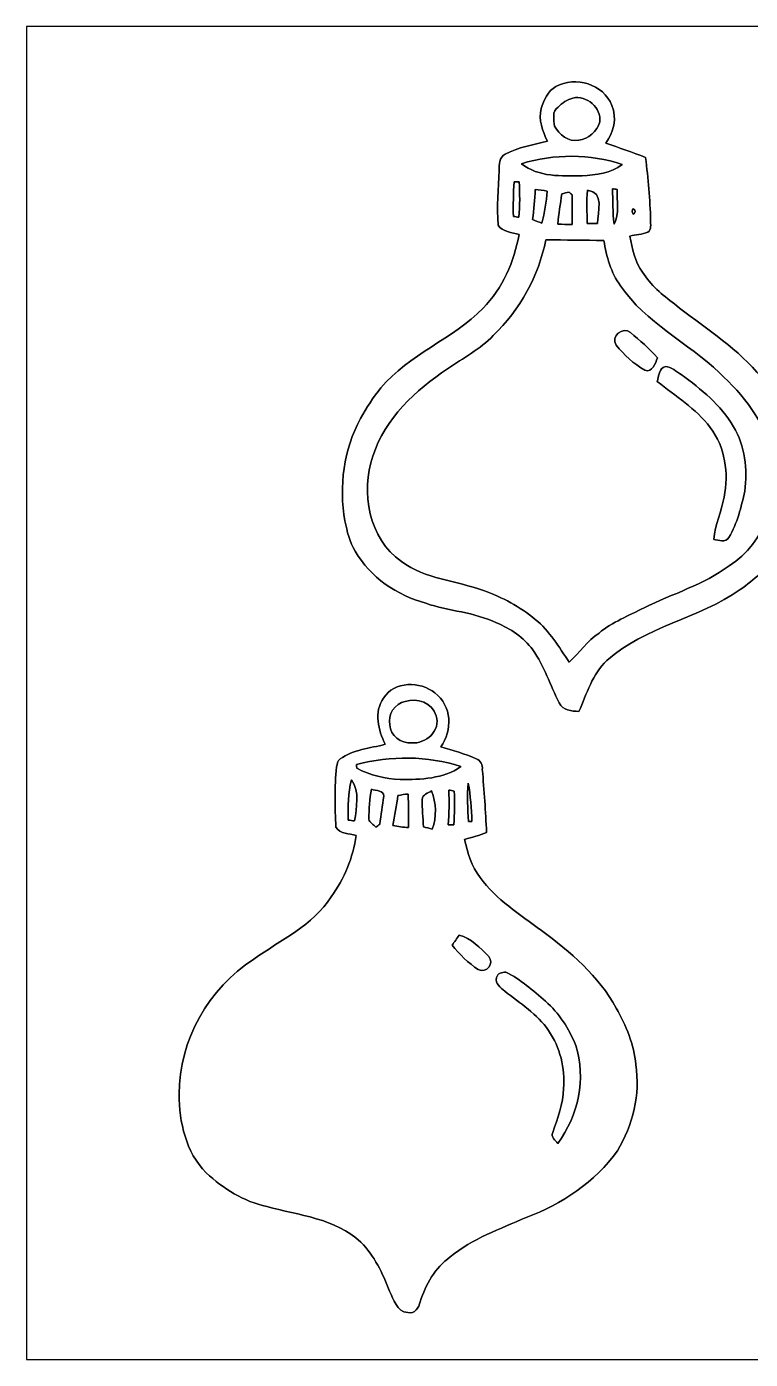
# Model space of a CAD drawing. Header units: centimetres. Extents: x -16.8 to 16.8, y -16.7 to 16.7.
# Drawn here: x -16.77 to 1.33, y -16.67 to 16.67 of the extents above; entities that cross this region are included whole.
import ezdxf

# ---------------------------------------------------------------- set-up
doc = ezdxf.new("R2010")
doc.units = ezdxf.units.CM
doc.header["$MEASUREMENT"] = 0
doc.layers.add('Layer 1', color=7, linetype='Continuous')

msp = doc.modelspace()

# ---------------------------------------------------------------- linework, layer by layer
at = {"layer": 'Layer 1', "color": 7}
for points, knots in [([(-16.77458, 16.66875), (-16.77458, 16.66875), (16.77458, 16.66875), (16.77458, 16.66875), (16.77458, 16.66875), (16.77458, 16.66875), (16.77458, -16.66875), (16.77458, -16.66875), (16.77458, -16.66875), (16.77458, -16.66875), (-16.77458, -16.66875), (-16.77458, -16.66875), (-16.77458, -16.66875), (-16.77458, -16.66875), (-16.77458, 16.66875), (-16.77458, 16.66875), (-16.77458, 16.66875), (-16.77458, 16.66875), (-16.77458, 16.66875), (-16.77458, 16.66875)], [0, 0, 0, 0, 0.16666667, 0.16666667, 0.16666667, 0.16666667, 0.33333333, 0.33333333, 0.33333333, 0.33333333, 0.5, 0.5, 0.5, 0.5, 0.66666667, 0.66666667, 0.66666667, 0.66666667, 1, 1, 1, 1]), ([(-3.53131, 15.17121), (-3.73698, 15.06079), (-3.83328, 14.83113), (-3.89819, 14.61911), (-3.89819, 14.61911), (-3.97439, 14.34006), (-3.85974, 14.05608), (-3.74579, 13.80384), (-3.74579, 13.80384), (-4.09928, 13.7033), (-4.4764, 13.65814), (-4.80236, 13.47787), (-4.80236, 13.47787), (-4.94594, 13.40097), (-4.95759, 13.214), (-4.95476, 13.07183), (-4.95476, 13.07183), (-4.96711, 12.61674), (-5.01191, 12.16166), (-4.97875, 11.70658), (-4.97875, 11.70658), (-4.86974, 11.53266), (-4.62915, 11.52243), (-4.45241, 11.47269), (-4.45241, 11.47269), (-4.57271, 10.789), (-4.87045, 10.12684), (-5.35411, 9.62272), (-5.35411, 9.62272), (-6.11646, 8.84696), (-7.21113, 8.47866), (-7.91104, 7.63094), (-7.91104, 7.63094), (-8.10578, 7.39387), (-8.27017, 7.13352), (-8.42116, 6.86717), (-8.42116, 6.86717), (-8.84061, 6.09036), (-8.96655, 5.16961), (-8.81063, 4.30318), (-8.81063, 4.30318), (-8.75524, 4.04248), (-8.69491, 3.77684), (-8.55063, 3.54824), (-8.55063, 3.54824), (-8.18339, 2.88749), (-7.50394, 2.44792), (-6.78921, 2.24402), (-6.78921, 2.24402), (-6.20889, 2.04682), (-5.57706, 2.02424), (-5.01968, 1.75577), (-5.01968, 1.75577), (-4.66584, 1.61184), (-4.33634, 1.38924), (-4.10774, 1.07915), (-4.10774, 1.07915), (-3.82129, 0.67416), (-3.67841, 0.1905), (-3.44876, -0.24483), (-3.44876, -0.24483), (-3.36409, -0.4385), (-3.13655, -0.45261), (-2.95663, -0.46143), (-2.95663, -0.46143), (-2.75766, -0.02293), (-2.62326, 0.47378), (-2.25531, 0.80927), (-2.25531, 0.80927), (-1.30351, 1.67958), (0.04551, 1.84714), (1.07809, 2.58939), (1.07809, 2.58939), (1.43722, 2.82081), (1.73708, 3.13231), (2.00166, 3.46534), (2.00166, 3.46534), (2.45674, 4.08728), (2.68923, 4.87645), (2.60879, 5.64621), (2.60879, 5.64621), (2.53647, 6.5405), (2.09621, 7.36953), (1.50001, 8.02605), (1.50001, 8.02605), (0.90876, 8.70585), (0.12841, 9.17222), (-0.56656, 9.73208), (-0.56656, 9.73208), (-0.86748, 9.95786), (-1.16346, 10.20374), (-1.36384, 10.52654), (-1.36384, 10.52654), (-1.55787, 10.7883), (-1.62172, 11.11638), (-1.68346, 11.42894), (-1.68346, 11.42894), (-1.53423, 11.46598), (-1.37019, 11.46563), (-1.22873, 11.5316), (-1.22873, 11.5316), (-1.13136, 11.58769), (-1.16769, 11.73551), (-1.16029, 11.81982), (-1.16029, 11.81982), (-1.17757, 12.34581), (-1.22555, 12.87039), (-1.28623, 13.39321), (-1.28623, 13.39321), (-1.61078, 13.53079), (-1.94663, 13.63768), (-2.2793, 13.75269), (-2.2793, 13.75269), (-2.09444, 14.0268), (-1.99355, 14.37711), (-2.12937, 14.69743), (-2.12937, 14.69743), (-2.34033, 15.23083), (-3.042, 15.44038), (-3.53131, 15.17121), (-3.53131, 15.17121), (-3.53131, 15.17121), (-3.53131, 15.17121), (-3.53131, 15.17121)], [0, 0, 0, 0, 0.03125, 0.03125, 0.03125, 0.03125, 0.0625, 0.0625, 0.0625, 0.0625, 0.09375, 0.09375, 0.09375, 0.09375, 0.125, 0.125, 0.125, 0.125, 0.15625, 0.15625, 0.15625, 0.15625, 0.1875, 0.1875, 0.1875, 0.1875, 0.21875, 0.21875, 0.21875, 0.21875, 0.25, 0.25, 0.25, 0.25, 0.28125, 0.28125, 0.28125, 0.28125, 0.3125, 0.3125, 0.3125, 0.3125, 0.34375, 0.34375, 0.34375, 0.34375, 0.375, 0.375, 0.375, 0.375, 0.40625, 0.40625, 0.40625, 0.40625, 0.4375, 0.4375, 0.4375, 0.4375, 0.46875, 0.46875, 0.46875, 0.46875, 0.5, 0.5, 0.5, 0.5, 0.53125, 0.53125, 0.53125, 0.53125, 0.5625, 0.5625, 0.5625, 0.5625, 0.59375, 0.59375, 0.59375, 0.59375, 0.625, 0.625, 0.625, 0.625, 0.65625, 0.65625, 0.65625, 0.65625, 0.6875, 0.6875, 0.6875, 0.6875, 0.71875, 0.71875, 0.71875, 0.71875, 0.75, 0.75, 0.75, 0.75, 0.78125, 0.78125, 0.78125, 0.78125, 0.8125, 0.8125, 0.8125, 0.8125, 0.84375, 0.84375, 0.84375, 0.84375, 0.875, 0.875, 0.875, 0.875, 0.90625, 0.90625, 0.90625, 0.90625, 0.9375, 0.9375, 0.9375, 0.9375, 1, 1, 1, 1]), ([(-3.10938, 14.88369), (-2.76366, 14.95954), (-2.38901, 14.63816), (-2.4317, 14.28397), (-2.4317, 14.28397), (-2.50331, 14.04655), (-2.71321, 13.85852), (-2.96157, 13.83277), (-2.96157, 13.83277), (-3.22016, 13.77139), (-3.44276, 13.97988), (-3.57046, 14.17708), (-3.57046, 14.17708), (-3.57223, 14.33759), (-3.64455, 14.55138), (-3.47451, 14.65756), (-3.47451, 14.65756), (-3.37926, 14.76798), (-3.24767, 14.84171), (-3.10938, 14.88369)], [0, 0, 0, 0, 0.16666667, 0.16666667, 0.16666667, 0.16666667, 0.33333333, 0.33333333, 0.33333333, 0.33333333, 0.5, 0.5, 0.5, 0.5, 0.66666667, 0.66666667, 0.66666667, 0.66666667, 1, 1, 1, 1]), ([(-4.39103, 13.23869), (-3.58034, 13.49269), (-2.67723, 13.49057), (-1.86972, 13.22282), (-1.86972, 13.22282), (-2.14948, 12.99704), (-2.53153, 12.96529), (-2.87584, 12.93389), (-2.87584, 12.93389), (-3.38596, 12.93495), (-3.96593, 12.89897), (-4.39103, 13.23869)], [0, 0, 0, 0, 0.25, 0.25, 0.25, 0.25, 0.5, 0.5, 0.5, 0.5, 1, 1, 1, 1]), ([(-4.57729, 12.78643), (-4.54554, 12.78678), (-4.48239, 12.78819), (-4.45064, 12.7889), (-4.45064, 12.7889), (-4.4383, 12.49362), (-4.4263, 12.19694), (-4.45946, 11.90237), (-4.45946, 11.90237), (-4.50533, 11.90872), (-4.55083, 11.91507), (-4.59634, 11.92142), (-4.59634, 11.92142), (-4.59916, 12.20999), (-4.5974, 12.49856), (-4.57729, 12.78643)], [0, 0, 0, 0, 0.2, 0.2, 0.2, 0.2, 0.4, 0.4, 0.4, 0.4, 0.6, 0.6, 0.6, 0.6, 1, 1, 1, 1]), ([(-4.05377, 12.59452), (-3.95146, 12.58535), (-3.84986, 12.57124), (-3.74791, 12.55607), (-3.74791, 12.55607), (-3.77754, 12.28654), (-3.80577, 12.01491), (-3.88091, 11.7535), (-3.88091, 11.7535), (-3.95887, 11.78278), (-4.03613, 11.81312), (-4.11339, 11.84381), (-4.11339, 11.84381), (-4.09222, 12.09393), (-4.04495, 12.34299), (-4.05377, 12.59452)], [0, 0, 0, 0, 0.2, 0.2, 0.2, 0.2, 0.4, 0.4, 0.4, 0.4, 0.6, 0.6, 0.6, 0.6, 1, 1, 1, 1]), ([(-3.38702, 12.48727), (-3.32423, 12.50209), (-3.26143, 12.51691), (-3.19828, 12.53208), (-3.19828, 12.53208), (-3.17465, 12.50915), (-3.15066, 12.48622), (-3.12632, 12.46329), (-3.12632, 12.46329), (-3.1242, 12.21564), (-3.12385, 11.96763), (-3.12385, 11.71963), (-3.12385, 11.71963), (-3.24414, 11.71998), (-3.36444, 11.72563), (-3.48403, 11.72916), (-3.48403, 11.72916), (-3.45899, 11.9828), (-3.41701, 12.23433), (-3.38702, 12.48727)], [0, 0, 0, 0, 0.16666667, 0.16666667, 0.16666667, 0.16666667, 0.33333333, 0.33333333, 0.33333333, 0.33333333, 0.5, 0.5, 0.5, 0.5, 0.66666667, 0.66666667, 0.66666667, 0.66666667, 1, 1, 1, 1]), ([(-2.73932, 12.57794), (-2.30752, 12.53243), (-2.48885, 12.02725), (-2.49202, 11.74256), (-2.49202, 11.74256), (-2.57951, 11.74186), (-2.66665, 11.7415), (-2.75308, 11.74115), (-2.75308, 11.74115), (-2.74638, 12.01984), (-2.77248, 12.3003), (-2.73932, 12.57794)], [0, 0, 0, 0, 0.25, 0.25, 0.25, 0.25, 0.5, 0.5, 0.5, 0.5, 1, 1, 1, 1]), ([(-2.11702, 12.61498), (-2.08703, 12.61004), (-2.02777, 12.60016), (-1.99778, 12.59522), (-1.99778, 12.59522), (-2.01789, 12.31159), (-1.93322, 11.99268), (-2.07716, 11.73163), (-2.07716, 11.73163), (-2.10855, 12.02443), (-2.1022, 12.32041), (-2.11702, 12.61498)], [0, 0, 0, 0, 0.25, 0.25, 0.25, 0.25, 0.5, 0.5, 0.5, 0.5, 1, 1, 1, 1]), ([(-1.59561, 12.11404), (-1.53458, 12.11509), (-1.53458, 11.97963), (-1.59561, 11.98069), (-1.59561, 11.98069), (-1.63442, 12.01102), (-1.63442, 12.08405), (-1.59561, 12.11404)], [0, 0, 0, 0, 0.33333333, 0.33333333, 0.33333333, 0.33333333, 1, 1, 1, 1]), ([(-3.78178, 11.34004), (-3.29847, 11.32946), (-2.81411, 11.33087), (-2.3308, 11.31817), (-2.3308, 11.31817), (-2.26519, 10.91918), (-2.15759, 10.51631), (-1.91417, 10.18575), (-1.91417, 10.18575), (-1.28623, 9.25901), (-0.22895, 8.76829), (0.56444, 8.00841), (0.56444, 8.00841), (1.15464, 7.45913), (1.70286, 6.79168), (1.85244, 5.97853), (1.85244, 5.97853), (2.10891, 4.95371), (1.71379, 3.75673), (0.80222, 3.18382), (0.80222, 3.18382), (0.16192, 2.70722), (-0.61383, 2.48144), (-1.32186, 2.13219), (-1.32186, 2.13219), (-1.70568, 1.93463), (-2.11596, 1.77835), (-2.45286, 1.50036), (-2.45286, 1.50036), (-2.74285, 1.30104), (-2.94675, 1.01106), (-3.19617, 0.7687), (-3.19617, 0.7687), (-3.4544, 1.14441), (-3.68582, 1.55469), (-4.04918, 1.84221), (-4.04918, 1.84221), (-4.42842, 2.16182), (-4.8768, 2.39183), (-5.34, 2.56328), (-5.34, 2.56328), (-6.02262, 2.81199), (-6.79662, 2.84798), (-7.39846, 3.29036), (-7.39846, 3.29036), (-8.21761, 3.86327), (-8.42186, 5.02144), (-8.11071, 5.92843), (-8.11071, 5.92843), (-7.80733, 6.87352), (-7.04427, 7.57414), (-6.23993, 8.11001), (-6.23993, 8.11001), (-5.85611, 8.382), (-5.4229, 8.59649), (-5.0987, 8.94397), (-5.0987, 8.94397), (-4.42666, 9.5818), (-3.96275, 10.43129), (-3.78178, 11.34004), (-3.78178, 11.34004), (-3.78178, 11.34004), (-3.78178, 11.34004), (-3.78178, 11.34004)], [0, 0, 0, 0, 0.05882353, 0.05882353, 0.05882353, 0.05882353, 0.11764706, 0.11764706, 0.11764706, 0.11764706, 0.17647059, 0.17647059, 0.17647059, 0.17647059, 0.23529412, 0.23529412, 0.23529412, 0.23529412, 0.29411765, 0.29411765, 0.29411765, 0.29411765, 0.35294118, 0.35294118, 0.35294118, 0.35294118, 0.41176471, 0.41176471, 0.41176471, 0.41176471, 0.47058824, 0.47058824, 0.47058824, 0.47058824, 0.52941176, 0.52941176, 0.52941176, 0.52941176, 0.58823529, 0.58823529, 0.58823529, 0.58823529, 0.64705882, 0.64705882, 0.64705882, 0.64705882, 0.70588235, 0.70588235, 0.70588235, 0.70588235, 0.76470588, 0.76470588, 0.76470588, 0.76470588, 0.82352941, 0.82352941, 0.82352941, 0.82352941, 0.88235294, 0.88235294, 0.88235294, 0.88235294, 1, 1, 1, 1]), ([(-2.02283, 8.70232), (-1.82739, 8.45432), (-1.5808, 8.2363), (-1.30986, 8.07438), (-1.30986, 8.07438), (-1.11407, 8.00417), (-1.04316, 8.24618), (-0.98884, 8.382), (-0.98884, 8.382), (-1.19592, 8.61413), (-1.4284, 8.82332), (-1.66829, 9.02017), (-1.66829, 9.02017), (-1.85491, 9.18245), (-2.1717, 8.91434), (-2.02283, 8.70232), (-2.02283, 8.70232), (-2.02283, 8.70232), (-2.02283, 8.70232), (-2.02283, 8.70232)], [0, 0, 0, 0, 0.16666667, 0.16666667, 0.16666667, 0.16666667, 0.33333333, 0.33333333, 0.33333333, 0.33333333, 0.5, 0.5, 0.5, 0.5, 0.66666667, 0.66666667, 0.66666667, 0.66666667, 1, 1, 1, 1]), ([(-0.99519, 7.79462), (-0.54116, 7.42632), (-0.02716, 7.11694), (0.32879, 6.64316), (0.32879, 6.64316), (0.70344, 6.15386), (0.80045, 5.49487), (0.67522, 4.90008), (0.67522, 4.90008), (0.61983, 4.53954), (0.44379, 4.21005), (0.41628, 3.84281), (0.41628, 3.84281), (0.54081, 3.816), (0.71226, 3.75673), (0.79551, 3.89361), (0.79551, 3.89361), (1.01, 4.24321), (1.10419, 4.65384), (1.19627, 5.04966), (1.19627, 5.04966), (1.25977, 5.59576), (1.20968, 6.18525), (0.91299, 6.66186), (0.91299, 6.66186), (0.5969, 7.20161), (0.10195, 7.60166), (-0.39476, 7.96643), (-0.39476, 7.96643), (-0.52105, 8.03981), (-0.64029, 8.15199), (-0.78987, 8.16469), (-0.78987, 8.16469), (-0.95003, 8.12341), (-0.96485, 7.9248), (-0.99519, 7.79462)], [0, 0, 0, 0, 0.1, 0.1, 0.1, 0.1, 0.2, 0.2, 0.2, 0.2, 0.3, 0.3, 0.3, 0.3, 0.4, 0.4, 0.4, 0.4, 0.5, 0.5, 0.5, 0.5, 0.6, 0.6, 0.6, 0.6, 0.7, 0.7, 0.7, 0.7, 0.8, 0.8, 0.8, 0.8, 1, 1, 1, 1]), ([(-7.84366, -0.133), (-8.09237, -0.47696), (-7.97525, -0.92886), (-7.80274, -1.28376), (-7.80274, -1.28376), (-8.18586, -1.38324), (-8.60002, -1.41817), (-8.93304, -1.65065), (-8.93304, -1.65065), (-8.99054, -1.70004), (-9.00606, -1.77906), (-9.01735, -1.85032), (-9.01735, -1.85032), (-9.07591, -2.35056), (-9.06039, -2.85785), (-9.03605, -3.36021), (-9.03605, -3.36021), (-8.92281, -3.52813), (-8.70585, -3.51649), (-8.52911, -3.56059), (-8.52911, -3.56059), (-8.60778, -4.11551), (-8.82262, -4.64608), (-9.15494, -5.09764), (-9.15494, -5.09764), (-9.61461, -5.81625), (-10.41682, -6.1782), (-11.09098, -6.65515), (-11.09098, -6.65515), (-12.21705, -7.38611), (-12.9667, -8.68539), (-12.95859, -10.03653), (-12.95859, -10.03653), (-12.95576, -10.7382), (-12.79631, -11.48644), (-12.28231, -12.00079), (-12.28231, -12.00079), (-11.85757, -12.40084), (-11.34039, -12.71658), (-10.76748, -12.84887), (-10.76748, -12.84887), (-9.96103, -13.06195), (-9.05087, -13.14238), (-8.41128, -13.73822), (-8.41128, -13.73822), (-8.07367, -14.07866), (-7.86342, -14.51963), (-7.69479, -14.96272), (-7.69479, -14.96272), (-7.58437, -15.16415), (-7.51699, -15.48377), (-7.23724, -15.49576), (-7.23724, -15.49576), (-7.06332, -15.54268), (-6.96136, -15.36947), (-6.92468, -15.22765), (-6.92468, -15.22765), (-6.79732, -14.78915), (-6.5472, -14.37993), (-6.17608, -14.10723), (-6.17608, -14.10723), (-5.62293, -13.64474), (-4.92866, -13.40873), (-4.27778, -13.12086), (-4.27778, -13.12086), (-3.37961, -12.79349), (-2.55376, -12.23081), (-1.99143, -11.45046), (-1.99143, -11.45046), (-1.60514, -10.80946), (-1.41711, -10.04288), (-1.53141, -9.29675), (-1.53141, -9.29675), (-1.57409, -8.79087), (-1.778, -8.31956), (-2.02142, -7.8807), (-2.02142, -7.8807), (-2.45745, -7.07708), (-3.17183, -6.47665), (-3.89573, -5.94113), (-3.89573, -5.94113), (-4.43159, -5.53226), (-5.02955, -5.17278), (-5.42643, -4.61433), (-5.42643, -4.61433), (-5.64198, -4.33952), (-5.74075, -3.99627), (-5.81554, -3.66078), (-5.81554, -3.66078), (-5.63069, -3.60962), (-5.44548, -3.55847), (-5.26591, -3.49074), (-5.26591, -3.49074), (-5.29061, -2.9651), (-5.32589, -2.44016), (-5.37245, -1.91629), (-5.37245, -1.91629), (-5.35834, -1.80058), (-5.41973, -1.68875), (-5.52274, -1.64359), (-5.52274, -1.64359), (-5.80954, -1.51589), (-6.11611, -1.44286), (-6.41421, -1.34655), (-6.41421, -1.34655), (-6.11152, -0.94721), (-6.13728, -0.31044), (-6.55673, 0.00176), (-6.55673, 0.00176), (-6.92538, 0.29986), (-7.58014, 0.30445), (-7.84366, -0.133)], [0, 0, 0, 0, 0.03448276, 0.03448276, 0.03448276, 0.03448276, 0.06896552, 0.06896552, 0.06896552, 0.06896552, 0.10344828, 0.10344828, 0.10344828, 0.10344828, 0.13793103, 0.13793103, 0.13793103, 0.13793103, 0.17241379, 0.17241379, 0.17241379, 0.17241379, 0.20689655, 0.20689655, 0.20689655, 0.20689655, 0.24137931, 0.24137931, 0.24137931, 0.24137931, 0.27586207, 0.27586207, 0.27586207, 0.27586207, 0.31034483, 0.31034483, 0.31034483, 0.31034483, 0.34482759, 0.34482759, 0.34482759, 0.34482759, 0.37931034, 0.37931034, 0.37931034, 0.37931034, 0.4137931, 0.4137931, 0.4137931, 0.4137931, 0.44827586, 0.44827586, 0.44827586, 0.44827586, 0.48275862, 0.48275862, 0.48275862, 0.48275862, 0.51724138, 0.51724138, 0.51724138, 0.51724138, 0.55172414, 0.55172414, 0.55172414, 0.55172414, 0.5862069, 0.5862069, 0.5862069, 0.5862069, 0.62068966, 0.62068966, 0.62068966, 0.62068966, 0.65517241, 0.65517241, 0.65517241, 0.65517241, 0.68965517, 0.68965517, 0.68965517, 0.68965517, 0.72413793, 0.72413793, 0.72413793, 0.72413793, 0.75862069, 0.75862069, 0.75862069, 0.75862069, 0.79310345, 0.79310345, 0.79310345, 0.79310345, 0.82758621, 0.82758621, 0.82758621, 0.82758621, 0.86206897, 0.86206897, 0.86206897, 0.86206897, 0.89655172, 0.89655172, 0.89655172, 0.89655172, 0.93103448, 0.93103448, 0.93103448, 0.93103448, 1, 1, 1, 1]), ([(-7.30462, -0.21308), (-7.00864, -0.1076), (-6.61141, -0.25083), (-6.53027, -0.56938), (-6.53027, -0.56938), (-6.39939, -0.93557), (-6.79379, -1.2827), (-7.1441, -1.24848), (-7.1441, -1.24848), (-7.39881, -1.26259), (-7.68738, -1.07703), (-7.68456, -0.79904), (-7.68456, -0.79904), (-7.75194, -0.53975), (-7.56214, -0.26141), (-7.30462, -0.21308)], [0, 0, 0, 0, 0.2, 0.2, 0.2, 0.2, 0.4, 0.4, 0.4, 0.4, 0.6, 0.6, 0.6, 0.6, 1, 1, 1, 1]), ([(-8.51782, -1.78894), (-7.66657, -1.57198), (-6.74758, -1.56281), (-5.91009, -1.8415), (-5.91009, -1.8415), (-6.35, -2.14842), (-6.9088, -2.16606), (-7.42491, -2.16323), (-7.42491, -2.16323), (-7.80521, -2.15547), (-8.17739, -2.05387), (-8.51641, -1.88383), (-8.51641, -1.88383), (-8.51676, -1.8602), (-8.51747, -1.81293), (-8.51782, -1.78894)], [0, 0, 0, 0, 0.2, 0.2, 0.2, 0.2, 0.4, 0.4, 0.4, 0.4, 0.6, 0.6, 0.6, 0.6, 1, 1, 1, 1]), ([(-8.72772, -3.17712), (-8.72737, -2.84127), (-8.74501, -2.49696), (-8.64376, -2.17241), (-8.64376, -2.17241), (-8.43668, -2.47015), (-8.52135, -2.86279), (-8.56862, -3.2004), (-8.56862, -3.2004), (-8.62189, -3.19264), (-8.67481, -3.18488), (-8.72772, -3.17712)], [0, 0, 0, 0, 0.25, 0.25, 0.25, 0.25, 0.5, 0.5, 0.5, 0.5, 1, 1, 1, 1]), ([(-5.72664, -2.25496), (-5.66385, -2.56963), (-5.64656, -2.89207), (-5.63351, -3.21204), (-5.63351, -3.21204), (-5.65432, -3.21275), (-5.6963, -3.21416), (-5.71712, -3.21486), (-5.71712, -3.21486), (-5.73828, -2.89525), (-5.76016, -2.57457), (-5.72664, -2.25496)], [0, 0, 0, 0, 0.25, 0.25, 0.25, 0.25, 0.5, 0.5, 0.5, 0.5, 1, 1, 1, 1]), ([(-8.14634, -2.40277), (-8.04228, -2.45251), (-7.82355, -2.42641), (-7.84084, -2.58374), (-7.84084, -2.58374), (-7.86306, -2.81869), (-7.91457, -3.04976), (-7.93821, -3.28471), (-7.93821, -3.28471), (-7.97207, -3.30764), (-8.00594, -3.33093), (-8.03981, -3.35421), (-8.03981, -3.35421), (-8.10013, -3.29212), (-8.19079, -3.24273), (-8.21549, -3.1563), (-8.21549, -3.1563), (-8.20314, -2.90477), (-8.20067, -2.65007), (-8.14634, -2.40277)], [0, 0, 0, 0, 0.16666667, 0.16666667, 0.16666667, 0.16666667, 0.33333333, 0.33333333, 0.33333333, 0.33333333, 0.5, 0.5, 0.5, 0.5, 0.66666667, 0.66666667, 0.66666667, 0.66666667, 1, 1, 1, 1]), ([(-7.48559, -2.56011), (-7.39916, -2.54882), (-7.31308, -2.53683), (-7.22665, -2.5273), (-7.22665, -2.5273), (-7.21889, -2.80741), (-7.21572, -3.08786), (-7.22277, -3.36832), (-7.22277, -3.36832), (-7.35295, -3.35633), (-7.48242, -3.34469), (-7.60977, -3.31611), (-7.60977, -3.31611), (-7.56567, -3.06458), (-7.5184, -2.8134), (-7.48559, -2.56011)], [0, 0, 0, 0, 0.2, 0.2, 0.2, 0.2, 0.4, 0.4, 0.4, 0.4, 0.6, 0.6, 0.6, 0.6, 1, 1, 1, 1]), ([(-6.87458, -2.66171), (-6.87035, -2.53824), (-6.73135, -2.50296), (-6.64492, -2.44934), (-6.64492, -2.44934), (-6.52463, -2.74884), (-6.50946, -3.10339), (-6.62834, -3.40536), (-6.62834, -3.40536), (-6.70137, -3.38596), (-6.77474, -3.36762), (-6.84777, -3.34927), (-6.84777, -3.34927), (-6.85518, -3.11961), (-6.88516, -2.89101), (-6.87458, -2.66171)], [0, 0, 0, 0, 0.2, 0.2, 0.2, 0.2, 0.4, 0.4, 0.4, 0.4, 0.6, 0.6, 0.6, 0.6, 1, 1, 1, 1]), ([(-6.20995, -2.42746), (-6.1662, -2.43593), (-6.12246, -2.44475), (-6.07836, -2.45428), (-6.07836, -2.45428), (-6.06072, -2.73509), (-6.06672, -3.01696), (-6.08401, -3.29812), (-6.08401, -3.29812), (-6.13093, -3.29812), (-6.17784, -3.29812), (-6.22476, -3.29812), (-6.22476, -3.29812), (-6.20254, -3.00814), (-6.20148, -2.7178), (-6.20995, -2.42746)], [0, 0, 0, 0, 0.2, 0.2, 0.2, 0.2, 0.4, 0.4, 0.4, 0.4, 0.6, 0.6, 0.6, 0.6, 1, 1, 1, 1]), ([(-5.95348, -6.05543), (-5.65044, -6.1341), (-5.42502, -6.37364), (-5.2137, -6.58954), (-5.2137, -6.58954), (-5.0606, -6.76099), (-5.27121, -7.02522), (-5.47441, -6.91974), (-5.47441, -6.91974), (-5.72206, -6.74934), (-5.94431, -6.54297), (-6.1281, -6.3052), (-6.1281, -6.3052), (-6.06813, -6.22335), (-6.00992, -6.1401), (-5.95348, -6.05543)], [0, 0, 0, 0, 0.2, 0.2, 0.2, 0.2, 0.4, 0.4, 0.4, 0.4, 0.6, 0.6, 0.6, 0.6, 1, 1, 1, 1]), ([(-5.01826, -7.11906), (-4.99428, -7.01393), (-4.88033, -6.97653), (-4.78402, -6.98676), (-4.78402, -6.98676), (-4.40796, -7.15645), (-4.10739, -7.44784), (-3.79554, -7.71066), (-3.79554, -7.71066), (-3.44876, -8.00276), (-3.20428, -8.39964), (-3.03424, -8.81592), (-3.03424, -8.81592), (-2.77107, -9.64036), (-2.96792, -10.58192), (-3.48721, -11.26525), (-3.48721, -11.26525), (-3.54365, -11.18553), (-3.66748, -11.10509), (-3.61209, -10.99432), (-3.61209, -10.99432), (-3.48509, -10.63872), (-3.34998, -10.27712), (-3.33975, -9.89471), (-3.33975, -9.89471), (-3.29847, -9.38706), (-3.42547, -8.86425), (-3.71581, -8.44374), (-3.71581, -8.44374), (-3.99697, -8.02922), (-4.42948, -7.76676), (-4.81048, -7.45631), (-4.81048, -7.45631), (-4.90255, -7.36847), (-5.07012, -7.27181), (-5.01826, -7.11906)], [0, 0, 0, 0, 0.1, 0.1, 0.1, 0.1, 0.2, 0.2, 0.2, 0.2, 0.3, 0.3, 0.3, 0.3, 0.4, 0.4, 0.4, 0.4, 0.5, 0.5, 0.5, 0.5, 0.6, 0.6, 0.6, 0.6, 0.7, 0.7, 0.7, 0.7, 0.8, 0.8, 0.8, 0.8, 1, 1, 1, 1])]:
    msp.add_open_spline(points, degree=3, knots=knots, dxfattribs=at)
at = {"layer": 'Layer 1', "color": 8}
for points, knots in [([(-3.53131, 15.17121), (-3.042, 15.44038), (-2.34033, 15.23083), (-2.12937, 14.69743), (-2.12937, 14.69743), (-1.99355, 14.37711), (-2.09444, 14.0268), (-2.2793, 13.75269), (-2.2793, 13.75269), (-1.94663, 13.63768), (-1.61078, 13.53079), (-1.28623, 13.39321), (-1.28623, 13.39321), (-1.22555, 12.87039), (-1.17757, 12.34581), (-1.16029, 11.81982), (-1.16029, 11.81982), (-1.16769, 11.73551), (-1.13136, 11.58769), (-1.22873, 11.5316), (-1.22873, 11.5316), (-1.37019, 11.46563), (-1.53423, 11.46598), (-1.68346, 11.42894), (-1.68346, 11.42894), (-1.62172, 11.11638), (-1.55787, 10.7883), (-1.36384, 10.52654), (-1.36384, 10.52654), (-1.16346, 10.20374), (-0.86748, 9.95786), (-0.56656, 9.73208), (-0.56656, 9.73208), (0.12841, 9.17222), (0.90876, 8.70585), (1.50001, 8.02605), (1.50001, 8.02605), (2.09621, 7.36953), (2.53647, 6.5405), (2.60879, 5.64621), (2.60879, 5.64621), (2.68923, 4.87645), (2.45674, 4.08728), (2.00166, 3.46534), (2.00166, 3.46534), (1.73708, 3.13231), (1.43722, 2.82081), (1.07809, 2.58939), (1.07809, 2.58939), (0.04551, 1.84714), (-1.30351, 1.67958), (-2.25531, 0.80927), (-2.25531, 0.80927), (-2.62326, 0.47378), (-2.75766, -0.02293), (-2.95663, -0.46143), (-2.95663, -0.46143), (-3.13655, -0.45261), (-3.36409, -0.4385), (-3.44876, -0.24483), (-3.44876, -0.24483), (-3.67841, 0.1905), (-3.82129, 0.67416), (-4.10774, 1.07915), (-4.10774, 1.07915), (-4.33634, 1.38924), (-4.66584, 1.61184), (-5.01968, 1.75577), (-5.01968, 1.75577), (-5.57706, 2.02424), (-6.20889, 2.04682), (-6.78921, 2.24402), (-6.78921, 2.24402), (-7.50394, 2.44792), (-8.18339, 2.88749), (-8.55063, 3.54824), (-8.55063, 3.54824), (-8.69491, 3.77684), (-8.75524, 4.04248), (-8.81063, 4.30318), (-8.81063, 4.30318), (-8.96655, 5.16961), (-8.84061, 6.09036), (-8.42116, 6.86717), (-8.42116, 6.86717), (-8.27017, 7.13352), (-8.10578, 7.39387), (-7.91104, 7.63094), (-7.91104, 7.63094), (-7.21113, 8.47866), (-6.11646, 8.84696), (-5.35411, 9.62272), (-5.35411, 9.62272), (-4.87045, 10.12684), (-4.57271, 10.789), (-4.45241, 11.47269), (-4.45241, 11.47269), (-4.62915, 11.52243), (-4.86974, 11.53266), (-4.97875, 11.70658), (-4.97875, 11.70658), (-5.01191, 12.16166), (-4.96711, 12.61674), (-4.95476, 13.07183), (-4.95476, 13.07183), (-4.95759, 13.214), (-4.94594, 13.40097), (-4.80236, 13.47787), (-4.80236, 13.47787), (-4.4764, 13.65814), (-4.09928, 13.7033), (-3.74579, 13.80384), (-3.74579, 13.80384), (-3.85974, 14.05608), (-3.97439, 14.34006), (-3.89819, 14.61911), (-3.89819, 14.61911), (-3.83328, 14.83113), (-3.73698, 15.06079), (-3.53131, 15.17121), (-3.53131, 15.17121), (-3.53131, 15.17121), (-3.53131, 15.17121), (-3.53131, 15.17121)], [0, 0, 0, 0, 0.03125, 0.03125, 0.03125, 0.03125, 0.0625, 0.0625, 0.0625, 0.0625, 0.09375, 0.09375, 0.09375, 0.09375, 0.125, 0.125, 0.125, 0.125, 0.15625, 0.15625, 0.15625, 0.15625, 0.1875, 0.1875, 0.1875, 0.1875, 0.21875, 0.21875, 0.21875, 0.21875, 0.25, 0.25, 0.25, 0.25, 0.28125, 0.28125, 0.28125, 0.28125, 0.3125, 0.3125, 0.3125, 0.3125, 0.34375, 0.34375, 0.34375, 0.34375, 0.375, 0.375, 0.375, 0.375, 0.40625, 0.40625, 0.40625, 0.40625, 0.4375, 0.4375, 0.4375, 0.4375, 0.46875, 0.46875, 0.46875, 0.46875, 0.5, 0.5, 0.5, 0.5, 0.53125, 0.53125, 0.53125, 0.53125, 0.5625, 0.5625, 0.5625, 0.5625, 0.59375, 0.59375, 0.59375, 0.59375, 0.625, 0.625, 0.625, 0.625, 0.65625, 0.65625, 0.65625, 0.65625, 0.6875, 0.6875, 0.6875, 0.6875, 0.71875, 0.71875, 0.71875, 0.71875, 0.75, 0.75, 0.75, 0.75, 0.78125, 0.78125, 0.78125, 0.78125, 0.8125, 0.8125, 0.8125, 0.8125, 0.84375, 0.84375, 0.84375, 0.84375, 0.875, 0.875, 0.875, 0.875, 0.90625, 0.90625, 0.90625, 0.90625, 0.9375, 0.9375, 0.9375, 0.9375, 1, 1, 1, 1]), ([(-3.10938, 14.88369), (-3.24767, 14.84171), (-3.37926, 14.76798), (-3.47451, 14.65756), (-3.47451, 14.65756), (-3.64455, 14.55138), (-3.57223, 14.33759), (-3.57046, 14.17708), (-3.57046, 14.17708), (-3.44276, 13.97988), (-3.22016, 13.77139), (-2.96157, 13.83277), (-2.96157, 13.83277), (-2.71321, 13.85852), (-2.50331, 14.04655), (-2.4317, 14.28397), (-2.4317, 14.28397), (-2.38901, 14.63816), (-2.76366, 14.95954), (-3.10938, 14.88369), (-3.10938, 14.88369), (-3.10938, 14.88369), (-3.10938, 14.88369), (-3.10938, 14.88369)], [0, 0, 0, 0, 0.14285714, 0.14285714, 0.14285714, 0.14285714, 0.28571429, 0.28571429, 0.28571429, 0.28571429, 0.42857143, 0.42857143, 0.42857143, 0.42857143, 0.57142857, 0.57142857, 0.57142857, 0.57142857, 0.71428571, 0.71428571, 0.71428571, 0.71428571, 1, 1, 1, 1]), ([(-4.39103, 13.23869), (-3.96593, 12.89897), (-3.38596, 12.93495), (-2.87584, 12.93389), (-2.87584, 12.93389), (-2.53153, 12.96529), (-2.14948, 12.99704), (-1.86972, 13.22282), (-1.86972, 13.22282), (-2.67723, 13.49057), (-3.58034, 13.49269), (-4.39103, 13.23869), (-4.39103, 13.23869), (-4.39103, 13.23869), (-4.39103, 13.23869), (-4.39103, 13.23869)], [0, 0, 0, 0, 0.2, 0.2, 0.2, 0.2, 0.4, 0.4, 0.4, 0.4, 0.6, 0.6, 0.6, 0.6, 1, 1, 1, 1]), ([(-4.57729, 12.78643), (-4.5974, 12.49856), (-4.59916, 12.20999), (-4.59634, 11.92142), (-4.59634, 11.92142), (-4.55083, 11.91507), (-4.50533, 11.90872), (-4.45946, 11.90237), (-4.45946, 11.90237), (-4.4263, 12.19694), (-4.4383, 12.49362), (-4.45064, 12.7889), (-4.45064, 12.7889), (-4.48239, 12.78819), (-4.54554, 12.78678), (-4.57729, 12.78643), (-4.57729, 12.78643), (-4.57729, 12.78643), (-4.57729, 12.78643), (-4.57729, 12.78643)], [0, 0, 0, 0, 0.16666667, 0.16666667, 0.16666667, 0.16666667, 0.33333333, 0.33333333, 0.33333333, 0.33333333, 0.5, 0.5, 0.5, 0.5, 0.66666667, 0.66666667, 0.66666667, 0.66666667, 1, 1, 1, 1]), ([(-4.05377, 12.59452), (-4.04495, 12.34299), (-4.09222, 12.09393), (-4.11339, 11.84381), (-4.11339, 11.84381), (-4.03613, 11.81312), (-3.95887, 11.78278), (-3.88091, 11.7535), (-3.88091, 11.7535), (-3.80577, 12.01491), (-3.77754, 12.28654), (-3.74791, 12.55607), (-3.74791, 12.55607), (-3.84986, 12.57124), (-3.95146, 12.58535), (-4.05377, 12.59452), (-4.05377, 12.59452), (-4.05377, 12.59452), (-4.05377, 12.59452), (-4.05377, 12.59452)], [0, 0, 0, 0, 0.16666667, 0.16666667, 0.16666667, 0.16666667, 0.33333333, 0.33333333, 0.33333333, 0.33333333, 0.5, 0.5, 0.5, 0.5, 0.66666667, 0.66666667, 0.66666667, 0.66666667, 1, 1, 1, 1]), ([(-3.38702, 12.48727), (-3.41701, 12.23433), (-3.45899, 11.9828), (-3.48403, 11.72916), (-3.48403, 11.72916), (-3.36444, 11.72563), (-3.24414, 11.71998), (-3.12385, 11.71963), (-3.12385, 11.71963), (-3.12385, 11.96763), (-3.1242, 12.21564), (-3.12632, 12.46329), (-3.12632, 12.46329), (-3.15066, 12.48622), (-3.17465, 12.50915), (-3.19828, 12.53208), (-3.19828, 12.53208), (-3.26143, 12.51691), (-3.32423, 12.50209), (-3.38702, 12.48727), (-3.38702, 12.48727), (-3.38702, 12.48727), (-3.38702, 12.48727), (-3.38702, 12.48727)], [0, 0, 0, 0, 0.14285714, 0.14285714, 0.14285714, 0.14285714, 0.28571429, 0.28571429, 0.28571429, 0.28571429, 0.42857143, 0.42857143, 0.42857143, 0.42857143, 0.57142857, 0.57142857, 0.57142857, 0.57142857, 0.71428571, 0.71428571, 0.71428571, 0.71428571, 1, 1, 1, 1]), ([(-2.73932, 12.57794), (-2.77248, 12.3003), (-2.74638, 12.01984), (-2.75308, 11.74115), (-2.75308, 11.74115), (-2.66665, 11.7415), (-2.57951, 11.74186), (-2.49202, 11.74256), (-2.49202, 11.74256), (-2.48885, 12.02725), (-2.30752, 12.53243), (-2.73932, 12.57794), (-2.73932, 12.57794), (-2.73932, 12.57794), (-2.73932, 12.57794), (-2.73932, 12.57794)], [0, 0, 0, 0, 0.2, 0.2, 0.2, 0.2, 0.4, 0.4, 0.4, 0.4, 0.6, 0.6, 0.6, 0.6, 1, 1, 1, 1]), ([(-2.11702, 12.61498), (-2.1022, 12.32041), (-2.10855, 12.02443), (-2.07716, 11.73163), (-2.07716, 11.73163), (-1.93322, 11.99268), (-2.01789, 12.31159), (-1.99778, 12.59522), (-1.99778, 12.59522), (-2.02777, 12.60016), (-2.08703, 12.61004), (-2.11702, 12.61498), (-2.11702, 12.61498), (-2.11702, 12.61498), (-2.11702, 12.61498), (-2.11702, 12.61498)], [0, 0, 0, 0, 0.2, 0.2, 0.2, 0.2, 0.4, 0.4, 0.4, 0.4, 0.6, 0.6, 0.6, 0.6, 1, 1, 1, 1]), ([(-1.59561, 12.11404), (-1.63442, 12.08405), (-1.63442, 12.01102), (-1.59561, 11.98069), (-1.59561, 11.98069), (-1.53458, 11.97963), (-1.53458, 12.11509), (-1.59561, 12.11404), (-1.59561, 12.11404), (-1.59561, 12.11404), (-1.59561, 12.11404), (-1.59561, 12.11404)], [0, 0, 0, 0, 0.25, 0.25, 0.25, 0.25, 0.5, 0.5, 0.5, 0.5, 1, 1, 1, 1]), ([(-3.78178, 11.34004), (-3.96275, 10.43129), (-4.42666, 9.5818), (-5.0987, 8.94397), (-5.0987, 8.94397), (-5.4229, 8.59649), (-5.85611, 8.382), (-6.23993, 8.11001), (-6.23993, 8.11001), (-7.04427, 7.57414), (-7.80733, 6.87352), (-8.11071, 5.92843), (-8.11071, 5.92843), (-8.42186, 5.02144), (-8.21761, 3.86327), (-7.39846, 3.29036), (-7.39846, 3.29036), (-6.79662, 2.84798), (-6.02262, 2.81199), (-5.34, 2.56328), (-5.34, 2.56328), (-4.8768, 2.39183), (-4.42842, 2.16182), (-4.04918, 1.84221), (-4.04918, 1.84221), (-3.68582, 1.55469), (-3.4544, 1.14441), (-3.19617, 0.7687), (-3.19617, 0.7687), (-2.94675, 1.01106), (-2.74285, 1.30104), (-2.45286, 1.50036), (-2.45286, 1.50036), (-2.11596, 1.77835), (-1.70568, 1.93463), (-1.32186, 2.13219), (-1.32186, 2.13219), (-0.61383, 2.48144), (0.16192, 2.70722), (0.80222, 3.18382), (0.80222, 3.18382), (1.71379, 3.75673), (2.10891, 4.95371), (1.85244, 5.97853), (1.85244, 5.97853), (1.70286, 6.79168), (1.15464, 7.45913), (0.56444, 8.00841), (0.56444, 8.00841), (-0.22895, 8.76829), (-1.28623, 9.25901), (-1.91417, 10.18575), (-1.91417, 10.18575), (-2.15759, 10.51631), (-2.26519, 10.91918), (-2.3308, 11.31817), (-2.3308, 11.31817), (-2.81411, 11.33087), (-3.29847, 11.32946), (-3.78178, 11.34004)], [0, 0, 0, 0, 0.0625, 0.0625, 0.0625, 0.0625, 0.125, 0.125, 0.125, 0.125, 0.1875, 0.1875, 0.1875, 0.1875, 0.25, 0.25, 0.25, 0.25, 0.3125, 0.3125, 0.3125, 0.3125, 0.375, 0.375, 0.375, 0.375, 0.4375, 0.4375, 0.4375, 0.4375, 0.5, 0.5, 0.5, 0.5, 0.5625, 0.5625, 0.5625, 0.5625, 0.625, 0.625, 0.625, 0.625, 0.6875, 0.6875, 0.6875, 0.6875, 0.75, 0.75, 0.75, 0.75, 0.8125, 0.8125, 0.8125, 0.8125, 0.875, 0.875, 0.875, 0.875, 1, 1, 1, 1]), ([(-2.02283, 8.70232), (-2.1717, 8.91434), (-1.85491, 9.18245), (-1.66829, 9.02017), (-1.66829, 9.02017), (-1.4284, 8.82332), (-1.19592, 8.61413), (-0.98884, 8.382), (-0.98884, 8.382), (-1.04316, 8.24618), (-1.11407, 8.00417), (-1.30986, 8.07438), (-1.30986, 8.07438), (-1.5808, 8.2363), (-1.82739, 8.45432), (-2.02283, 8.70232)], [0, 0, 0, 0, 0.2, 0.2, 0.2, 0.2, 0.4, 0.4, 0.4, 0.4, 0.6, 0.6, 0.6, 0.6, 1, 1, 1, 1]), ([(-0.99519, 7.79462), (-0.96485, 7.9248), (-0.95003, 8.12341), (-0.78987, 8.16469), (-0.78987, 8.16469), (-0.64029, 8.15199), (-0.52105, 8.03981), (-0.39476, 7.96643), (-0.39476, 7.96643), (0.10195, 7.60166), (0.5969, 7.20161), (0.91299, 6.66186), (0.91299, 6.66186), (1.20968, 6.18525), (1.25977, 5.59576), (1.19627, 5.04966), (1.19627, 5.04966), (1.10419, 4.65384), (1.01, 4.24321), (0.79551, 3.89361), (0.79551, 3.89361), (0.71226, 3.75673), (0.54081, 3.816), (0.41628, 3.84281), (0.41628, 3.84281), (0.44379, 4.21005), (0.61983, 4.53954), (0.67522, 4.90008), (0.67522, 4.90008), (0.80045, 5.49487), (0.70344, 6.15386), (0.32879, 6.64316), (0.32879, 6.64316), (-0.02716, 7.11694), (-0.54116, 7.42632), (-0.99519, 7.79462)], [0, 0, 0, 0, 0.1, 0.1, 0.1, 0.1, 0.2, 0.2, 0.2, 0.2, 0.3, 0.3, 0.3, 0.3, 0.4, 0.4, 0.4, 0.4, 0.5, 0.5, 0.5, 0.5, 0.6, 0.6, 0.6, 0.6, 0.7, 0.7, 0.7, 0.7, 0.8, 0.8, 0.8, 0.8, 1, 1, 1, 1]), ([(-7.84366, -0.133), (-7.58014, 0.30445), (-6.92538, 0.29986), (-6.55673, 0.00176), (-6.55673, 0.00176), (-6.13728, -0.31044), (-6.11152, -0.94721), (-6.41421, -1.34655), (-6.41421, -1.34655), (-6.11611, -1.44286), (-5.80954, -1.51589), (-5.52274, -1.64359), (-5.52274, -1.64359), (-5.41973, -1.68875), (-5.35834, -1.80058), (-5.37245, -1.91629), (-5.37245, -1.91629), (-5.32589, -2.44016), (-5.29061, -2.9651), (-5.26591, -3.49074), (-5.26591, -3.49074), (-5.44548, -3.55847), (-5.63069, -3.60962), (-5.81554, -3.66078), (-5.81554, -3.66078), (-5.74075, -3.99627), (-5.64198, -4.33952), (-5.42643, -4.61433), (-5.42643, -4.61433), (-5.02955, -5.17278), (-4.43159, -5.53226), (-3.89573, -5.94113), (-3.89573, -5.94113), (-3.17183, -6.47665), (-2.45745, -7.07708), (-2.02142, -7.8807), (-2.02142, -7.8807), (-1.778, -8.31956), (-1.57409, -8.79087), (-1.53141, -9.29675), (-1.53141, -9.29675), (-1.41711, -10.04288), (-1.60514, -10.80946), (-1.99143, -11.45046), (-1.99143, -11.45046), (-2.55376, -12.23081), (-3.37961, -12.79349), (-4.27778, -13.12086), (-4.27778, -13.12086), (-4.92866, -13.40873), (-5.62293, -13.64474), (-6.17608, -14.10723), (-6.17608, -14.10723), (-6.5472, -14.37993), (-6.79732, -14.78915), (-6.92468, -15.22765), (-6.92468, -15.22765), (-6.96136, -15.36947), (-7.06332, -15.54268), (-7.23724, -15.49576), (-7.23724, -15.49576), (-7.51699, -15.48377), (-7.58437, -15.16415), (-7.69479, -14.96272), (-7.69479, -14.96272), (-7.86342, -14.51963), (-8.07367, -14.07866), (-8.41128, -13.73822), (-8.41128, -13.73822), (-9.05087, -13.14238), (-9.96103, -13.06195), (-10.76748, -12.84887), (-10.76748, -12.84887), (-11.34039, -12.71658), (-11.85757, -12.40084), (-12.28231, -12.00079), (-12.28231, -12.00079), (-12.79631, -11.48644), (-12.95576, -10.7382), (-12.95859, -10.03653), (-12.95859, -10.03653), (-12.9667, -8.68539), (-12.21705, -7.38611), (-11.09098, -6.65515), (-11.09098, -6.65515), (-10.41682, -6.1782), (-9.61461, -5.81625), (-9.15494, -5.09764), (-9.15494, -5.09764), (-8.82262, -4.64608), (-8.60778, -4.11551), (-8.52911, -3.56059), (-8.52911, -3.56059), (-8.70585, -3.51649), (-8.92281, -3.52813), (-9.03605, -3.36021), (-9.03605, -3.36021), (-9.06039, -2.85785), (-9.07591, -2.35056), (-9.01735, -1.85032), (-9.01735, -1.85032), (-9.00606, -1.77906), (-8.99054, -1.70004), (-8.93304, -1.65065), (-8.93304, -1.65065), (-8.60002, -1.41817), (-8.18586, -1.38324), (-7.80274, -1.28376), (-7.80274, -1.28376), (-7.97525, -0.92886), (-8.09237, -0.47696), (-7.84366, -0.133), (-7.84366, -0.133), (-7.84366, -0.133), (-7.84366, -0.133), (-7.84366, -0.133)], [0, 0, 0, 0, 0.03333333, 0.03333333, 0.03333333, 0.03333333, 0.06666667, 0.06666667, 0.06666667, 0.06666667, 0.1, 0.1, 0.1, 0.1, 0.13333333, 0.13333333, 0.13333333, 0.13333333, 0.16666667, 0.16666667, 0.16666667, 0.16666667, 0.2, 0.2, 0.2, 0.2, 0.23333333, 0.23333333, 0.23333333, 0.23333333, 0.26666667, 0.26666667, 0.26666667, 0.26666667, 0.3, 0.3, 0.3, 0.3, 0.33333333, 0.33333333, 0.33333333, 0.33333333, 0.36666667, 0.36666667, 0.36666667, 0.36666667, 0.4, 0.4, 0.4, 0.4, 0.43333333, 0.43333333, 0.43333333, 0.43333333, 0.46666667, 0.46666667, 0.46666667, 0.46666667, 0.5, 0.5, 0.5, 0.5, 0.53333333, 0.53333333, 0.53333333, 0.53333333, 0.56666667, 0.56666667, 0.56666667, 0.56666667, 0.6, 0.6, 0.6, 0.6, 0.63333333, 0.63333333, 0.63333333, 0.63333333, 0.66666667, 0.66666667, 0.66666667, 0.66666667, 0.7, 0.7, 0.7, 0.7, 0.73333333, 0.73333333, 0.73333333, 0.73333333, 0.76666667, 0.76666667, 0.76666667, 0.76666667, 0.8, 0.8, 0.8, 0.8, 0.83333333, 0.83333333, 0.83333333, 0.83333333, 0.86666667, 0.86666667, 0.86666667, 0.86666667, 0.9, 0.9, 0.9, 0.9, 0.93333333, 0.93333333, 0.93333333, 0.93333333, 1, 1, 1, 1]), ([(-7.30462, -0.21308), (-7.56214, -0.26141), (-7.75194, -0.53975), (-7.68456, -0.79904), (-7.68456, -0.79904), (-7.68738, -1.07703), (-7.39881, -1.26259), (-7.1441, -1.24848), (-7.1441, -1.24848), (-6.79379, -1.2827), (-6.39939, -0.93557), (-6.53027, -0.56938), (-6.53027, -0.56938), (-6.61141, -0.25083), (-7.00864, -0.1076), (-7.30462, -0.21308), (-7.30462, -0.21308), (-7.30462, -0.21308), (-7.30462, -0.21308), (-7.30462, -0.21308)], [0, 0, 0, 0, 0.16666667, 0.16666667, 0.16666667, 0.16666667, 0.33333333, 0.33333333, 0.33333333, 0.33333333, 0.5, 0.5, 0.5, 0.5, 0.66666667, 0.66666667, 0.66666667, 0.66666667, 1, 1, 1, 1]), ([(-8.51782, -1.78894), (-8.51747, -1.81293), (-8.51676, -1.8602), (-8.51641, -1.88383), (-8.51641, -1.88383), (-8.17739, -2.05387), (-7.80521, -2.15547), (-7.42491, -2.16323), (-7.42491, -2.16323), (-6.9088, -2.16606), (-6.35, -2.14842), (-5.91009, -1.8415), (-5.91009, -1.8415), (-6.74758, -1.56281), (-7.66657, -1.57198), (-8.51782, -1.78894), (-8.51782, -1.78894), (-8.51782, -1.78894), (-8.51782, -1.78894), (-8.51782, -1.78894)], [0, 0, 0, 0, 0.16666667, 0.16666667, 0.16666667, 0.16666667, 0.33333333, 0.33333333, 0.33333333, 0.33333333, 0.5, 0.5, 0.5, 0.5, 0.66666667, 0.66666667, 0.66666667, 0.66666667, 1, 1, 1, 1]), ([(-8.72772, -3.17712), (-8.67481, -3.18488), (-8.62189, -3.19264), (-8.56862, -3.2004), (-8.56862, -3.2004), (-8.52135, -2.86279), (-8.43668, -2.47015), (-8.64376, -2.17241), (-8.64376, -2.17241), (-8.74501, -2.49696), (-8.72737, -2.84127), (-8.72772, -3.17712), (-8.72772, -3.17712), (-8.72772, -3.17712), (-8.72772, -3.17712), (-8.72772, -3.17712)], [0, 0, 0, 0, 0.2, 0.2, 0.2, 0.2, 0.4, 0.4, 0.4, 0.4, 0.6, 0.6, 0.6, 0.6, 1, 1, 1, 1]), ([(-5.72664, -2.25496), (-5.76016, -2.57457), (-5.73828, -2.89525), (-5.71712, -3.21486), (-5.71712, -3.21486), (-5.6963, -3.21416), (-5.65432, -3.21275), (-5.63351, -3.21204), (-5.63351, -3.21204), (-5.64656, -2.89207), (-5.66385, -2.56963), (-5.72664, -2.25496), (-5.72664, -2.25496), (-5.72664, -2.25496), (-5.72664, -2.25496), (-5.72664, -2.25496)], [0, 0, 0, 0, 0.2, 0.2, 0.2, 0.2, 0.4, 0.4, 0.4, 0.4, 0.6, 0.6, 0.6, 0.6, 1, 1, 1, 1]), ([(-8.14634, -2.40277), (-8.20067, -2.65007), (-8.20314, -2.90477), (-8.21549, -3.1563), (-8.21549, -3.1563), (-8.19079, -3.24273), (-8.10013, -3.29212), (-8.03981, -3.35421), (-8.03981, -3.35421), (-8.00594, -3.33093), (-7.97207, -3.30764), (-7.93821, -3.28471), (-7.93821, -3.28471), (-7.91457, -3.04976), (-7.86306, -2.81869), (-7.84084, -2.58374), (-7.84084, -2.58374), (-7.82355, -2.42641), (-8.04228, -2.45251), (-8.14634, -2.40277), (-8.14634, -2.40277), (-8.14634, -2.40277), (-8.14634, -2.40277), (-8.14634, -2.40277)], [0, 0, 0, 0, 0.14285714, 0.14285714, 0.14285714, 0.14285714, 0.28571429, 0.28571429, 0.28571429, 0.28571429, 0.42857143, 0.42857143, 0.42857143, 0.42857143, 0.57142857, 0.57142857, 0.57142857, 0.57142857, 0.71428571, 0.71428571, 0.71428571, 0.71428571, 1, 1, 1, 1]), ([(-7.48559, -2.56011), (-7.5184, -2.8134), (-7.56567, -3.06458), (-7.60977, -3.31611), (-7.60977, -3.31611), (-7.48242, -3.34469), (-7.35295, -3.35633), (-7.22277, -3.36832), (-7.22277, -3.36832), (-7.21572, -3.08786), (-7.21889, -2.80741), (-7.22665, -2.5273), (-7.22665, -2.5273), (-7.31308, -2.53683), (-7.39916, -2.54882), (-7.48559, -2.56011), (-7.48559, -2.56011), (-7.48559, -2.56011), (-7.48559, -2.56011), (-7.48559, -2.56011)], [0, 0, 0, 0, 0.16666667, 0.16666667, 0.16666667, 0.16666667, 0.33333333, 0.33333333, 0.33333333, 0.33333333, 0.5, 0.5, 0.5, 0.5, 0.66666667, 0.66666667, 0.66666667, 0.66666667, 1, 1, 1, 1]), ([(-6.87458, -2.66171), (-6.88516, -2.89101), (-6.85518, -3.11961), (-6.84777, -3.34927), (-6.84777, -3.34927), (-6.77474, -3.36762), (-6.70137, -3.38596), (-6.62834, -3.40536), (-6.62834, -3.40536), (-6.50946, -3.10339), (-6.52463, -2.74884), (-6.64492, -2.44934), (-6.64492, -2.44934), (-6.73135, -2.50296), (-6.87035, -2.53824), (-6.87458, -2.66171), (-6.87458, -2.66171), (-6.87458, -2.66171), (-6.87458, -2.66171), (-6.87458, -2.66171)], [0, 0, 0, 0, 0.16666667, 0.16666667, 0.16666667, 0.16666667, 0.33333333, 0.33333333, 0.33333333, 0.33333333, 0.5, 0.5, 0.5, 0.5, 0.66666667, 0.66666667, 0.66666667, 0.66666667, 1, 1, 1, 1]), ([(-6.20995, -2.42746), (-6.20148, -2.7178), (-6.20254, -3.00814), (-6.22476, -3.29812), (-6.22476, -3.29812), (-6.17784, -3.29812), (-6.13093, -3.29812), (-6.08401, -3.29812), (-6.08401, -3.29812), (-6.06672, -3.01696), (-6.06072, -2.73509), (-6.07836, -2.45428), (-6.07836, -2.45428), (-6.12246, -2.44475), (-6.1662, -2.43593), (-6.20995, -2.42746), (-6.20995, -2.42746), (-6.20995, -2.42746), (-6.20995, -2.42746), (-6.20995, -2.42746)], [0, 0, 0, 0, 0.16666667, 0.16666667, 0.16666667, 0.16666667, 0.33333333, 0.33333333, 0.33333333, 0.33333333, 0.5, 0.5, 0.5, 0.5, 0.66666667, 0.66666667, 0.66666667, 0.66666667, 1, 1, 1, 1]), ([(-5.95348, -6.05543), (-6.00992, -6.1401), (-6.06813, -6.22335), (-6.1281, -6.3052), (-6.1281, -6.3052), (-5.94431, -6.54297), (-5.72206, -6.74934), (-5.47441, -6.91974), (-5.47441, -6.91974), (-5.27121, -7.02522), (-5.0606, -6.76099), (-5.2137, -6.58954), (-5.2137, -6.58954), (-5.42502, -6.37364), (-5.65044, -6.1341), (-5.95348, -6.05543), (-5.95348, -6.05543), (-5.95348, -6.05543), (-5.95348, -6.05543), (-5.95348, -6.05543)], [0, 0, 0, 0, 0.16666667, 0.16666667, 0.16666667, 0.16666667, 0.33333333, 0.33333333, 0.33333333, 0.33333333, 0.5, 0.5, 0.5, 0.5, 0.66666667, 0.66666667, 0.66666667, 0.66666667, 1, 1, 1, 1]), ([(-5.01826, -7.11906), (-5.07012, -7.27181), (-4.90255, -7.36847), (-4.81048, -7.45631), (-4.81048, -7.45631), (-4.42948, -7.76676), (-3.99697, -8.02922), (-3.71581, -8.44374), (-3.71581, -8.44374), (-3.42547, -8.86425), (-3.29847, -9.38706), (-3.33975, -9.89471), (-3.33975, -9.89471), (-3.34998, -10.27712), (-3.48509, -10.63872), (-3.61209, -10.99432), (-3.61209, -10.99432), (-3.66748, -11.10509), (-3.54365, -11.18553), (-3.48721, -11.26525), (-3.48721, -11.26525), (-2.96792, -10.58192), (-2.77107, -9.64036), (-3.03424, -8.81592), (-3.03424, -8.81592), (-3.20428, -8.39964), (-3.44876, -8.00276), (-3.79554, -7.71066), (-3.79554, -7.71066), (-4.10739, -7.44784), (-4.40796, -7.15645), (-4.78402, -6.98676), (-4.78402, -6.98676), (-4.88033, -6.97653), (-4.99428, -7.01393), (-5.01826, -7.11906)], [0, 0, 0, 0, 0.1, 0.1, 0.1, 0.1, 0.2, 0.2, 0.2, 0.2, 0.3, 0.3, 0.3, 0.3, 0.4, 0.4, 0.4, 0.4, 0.5, 0.5, 0.5, 0.5, 0.6, 0.6, 0.6, 0.6, 0.7, 0.7, 0.7, 0.7, 0.8, 0.8, 0.8, 0.8, 1, 1, 1, 1])]:
    msp.add_open_spline(points, degree=3, knots=knots, dxfattribs=at)

doc.saveas('drawing.dxf')
